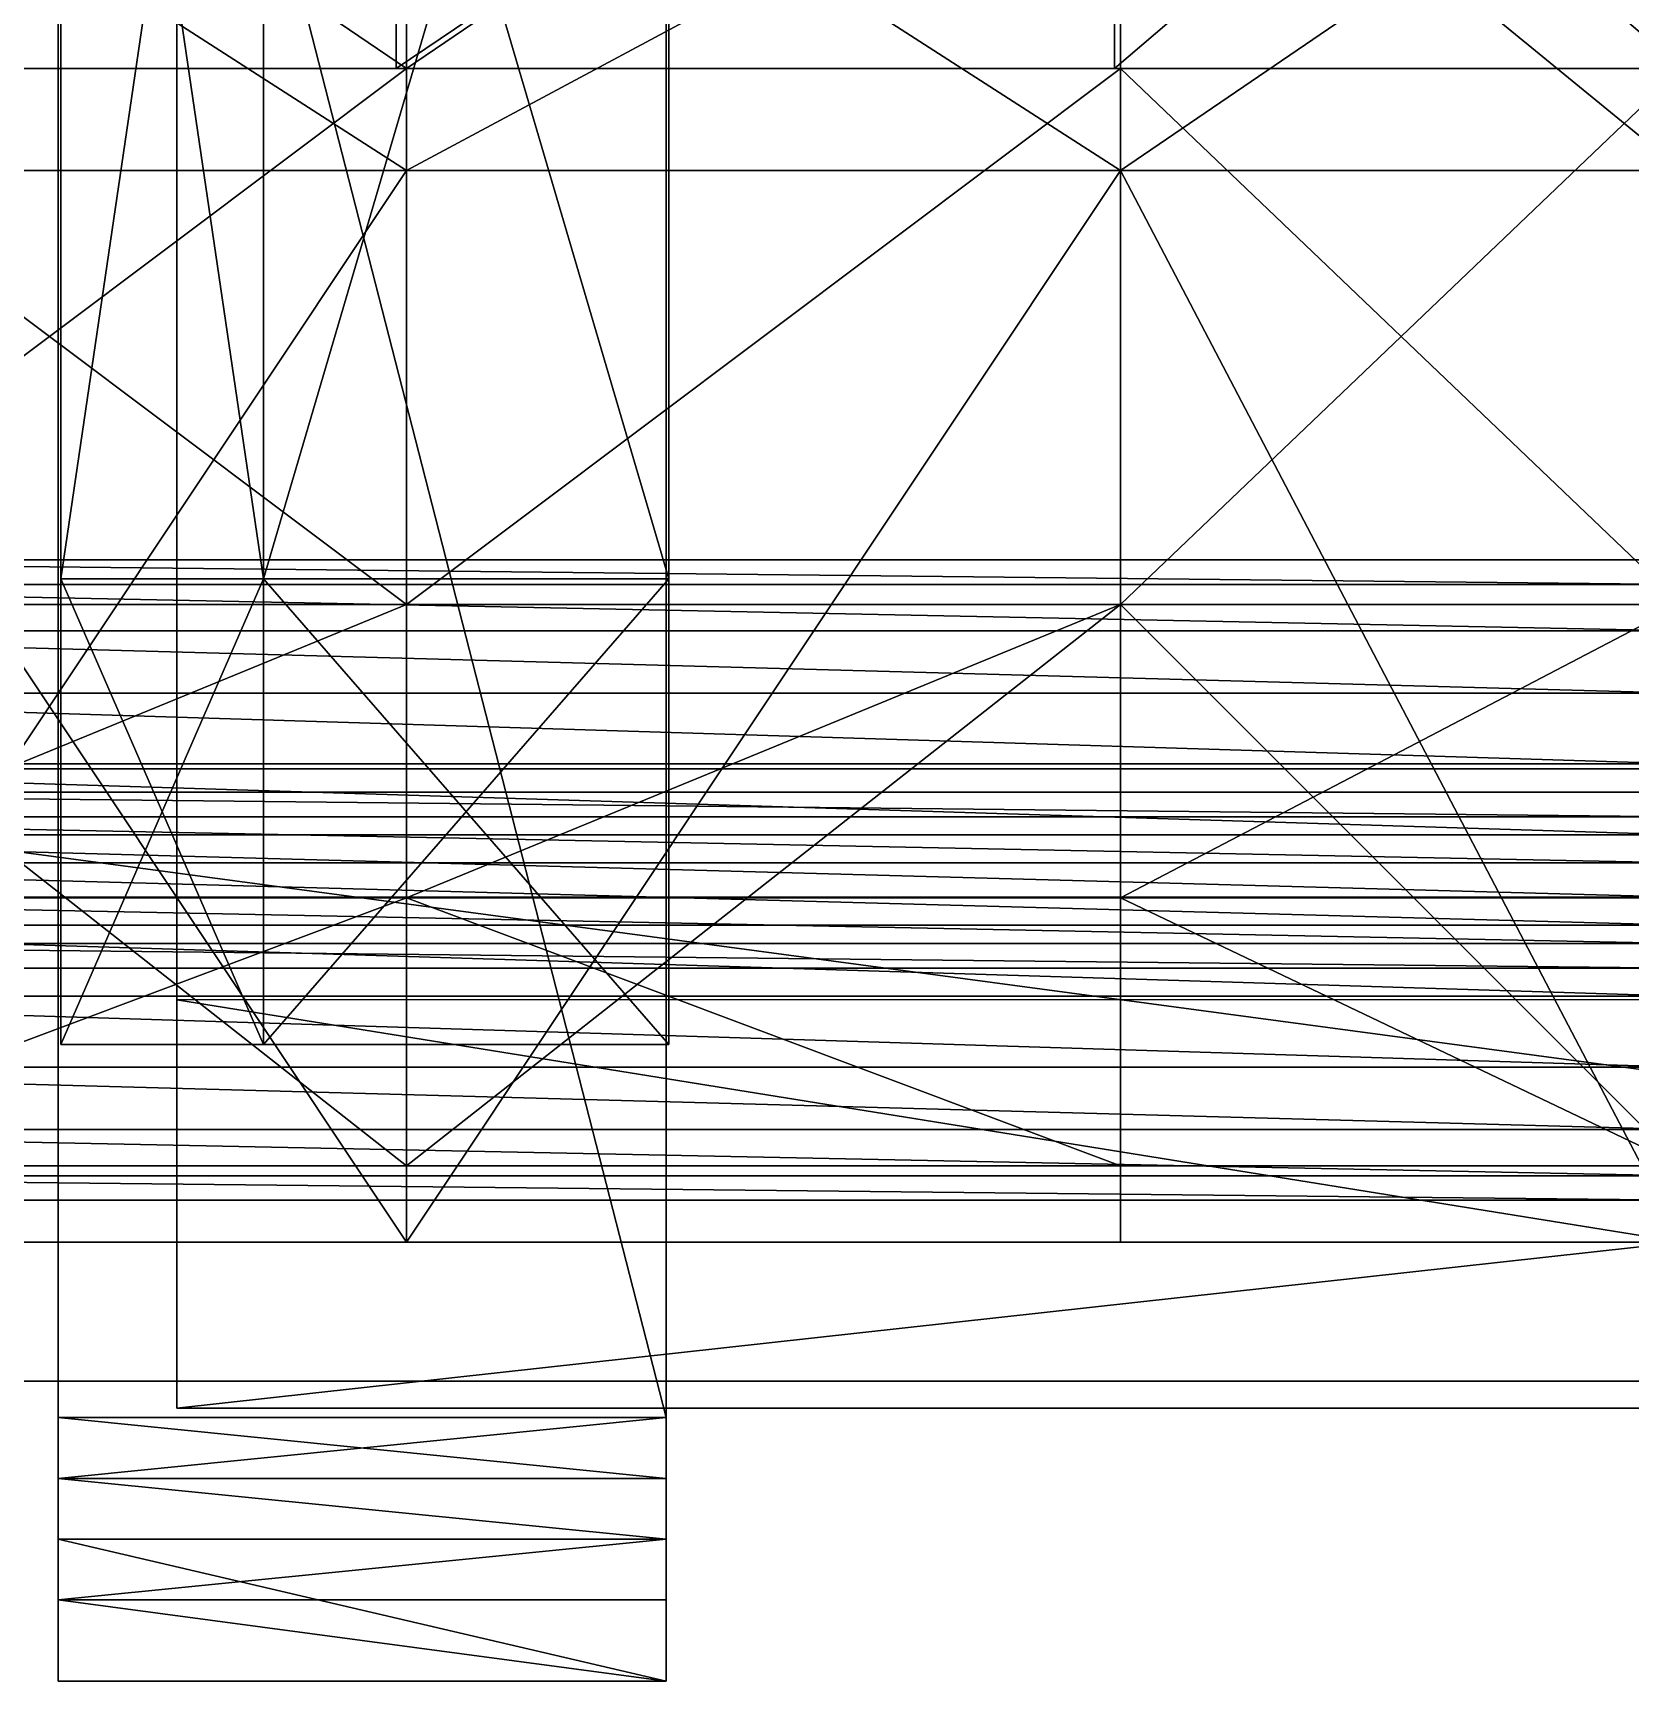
# Model space of a CAD drawing. Extents: x -1.01 to 1.01, y 0 to 4.77.
# Drawn here: x -0.646 to -0.02, y 0.149 to 0.795 of the extents above; entities that cross this region are included whole.
import ezdxf

# ---------------------------------------------------------------- set-up
doc = ezdxf.new("R2010")
doc.units = 0

msp = doc.modelspace()

# ---------------------------------------------------------------- linework, layer by layer
for points in [[(-0.39817, 0.25258, 0.254967), (-0.39817, 1.18199, 0.254967), (-0.63648, 1.18199, 0.254967)], [(-0.39817, 0.25258, 0.254967), (-0.63648, 1.18199, 0.254967), (-0.63648, 0.25258, 0.254967)], [(-0.63648, 0.25258, 0.254967), (-0.63648, 1.18199, 0.254967), (-0.63648, 1.18199, 0.382066)], [(-0.63648, 0.25258, 0.382066), (-0.63648, 0.25258, 0.254967), (-0.63648, 1.18199, 0.382066)], [(-0.39817, 0.25258, 0.382066), (-0.63648, 1.18199, 0.382066), (-0.39817, 1.18199, 0.382066)], [(-0.39817, 0.25258, 0.382066), (-0.63648, 0.25258, 0.382066), (-0.63648, 1.18199, 0.382066)], [(-0.39817, 0.25258, 0.254967), (-0.39817, 1.18199, 0.382066), (-0.39817, 1.18199, 0.254967)], [(-0.39817, 0.25258, 0.382066), (-0.39817, 1.18199, 0.382066), (-0.39817, 0.25258, 0.254967)], [(-0.635494, 0.581245, -0.078667), (-0.556057, 1.121245, -0.078667), (-0.635494, 1.121245, -0.078667)], [(-0.556057, 0.581245, -0.078667), (-0.556057, 1.121245, -0.078667), (-0.635494, 0.581245, -0.078667)], [(-0.556057, 0.581245, 0.23908), (-0.635494, 1.121245, 0.23908), (-0.556057, 1.121245, 0.23908)], [(-0.556057, 0.581245, 0.23908), (-0.635494, 0.581245, 0.23908), (-0.635494, 1.121245, 0.23908)], [(-0.635494, 0.581245, 0.111981), (-0.635494, 1.121245, 0.080206), (-0.635494, 1.121245, 0.111981)], [(-0.635494, 0.581245, 0.111981), (-0.635494, 0.581245, 0.080206), (-0.635494, 1.121245, 0.080206)], [(-0.635494, 0.581245, 0.23908), (-0.635494, 1.121245, 0.111981), (-0.635494, 1.121245, 0.23908)], [(-0.635494, 0.581245, 0.23908), (-0.635494, 0.581245, 0.111981), (-0.635494, 1.121245, 0.111981)], [(-0.635494, 0.581245, -0.007174), (-0.635494, 1.121245, -0.078667), (-0.635494, 1.121245, -0.007174)], [(-0.635494, 0.581245, -0.007174), (-0.635494, 0.581245, -0.078667), (-0.635494, 1.121245, -0.078667)], [(-0.635494, 0.581245, 0.080206), (-0.635494, 1.121245, -0.007174), (-0.635494, 1.121245, 0.080206)], [(-0.635494, 0.581245, 0.080206), (-0.635494, 0.581245, -0.007174), (-0.635494, 1.121245, -0.007174)], [(-0.556057, 0.581245, -0.078667), (-0.397184, 1.121245, -0.078667), (-0.556057, 1.121245, -0.078667)], [(-0.397184, 0.581245, -0.078667), (-0.397184, 1.121245, -0.078667), (-0.556057, 0.581245, -0.078667)], [(-0.397184, 0.581245, 0.23908), (-0.556057, 1.121245, 0.23908), (-0.397184, 1.121245, 0.23908)], [(-0.397184, 0.581245, 0.23908), (-0.556057, 0.581245, 0.23908), (-0.556057, 1.121245, 0.23908)], [(-0.397184, 0.581245, 0.111981), (-0.397184, 1.121245, 0.23908), (-0.397184, 1.121245, 0.111981)], [(-0.397184, 0.581245, 0.23908), (-0.397184, 1.121245, 0.23908), (-0.397184, 0.581245, 0.111981)], [(-0.397184, 0.581245, 0.080206), (-0.397184, 1.121245, 0.111981), (-0.397184, 1.121245, 0.080206)], [(-0.397184, 0.581245, 0.111981), (-0.397184, 1.121245, 0.111981), (-0.397184, 0.581245, 0.080206)], [(-0.397184, 0.581245, -0.007174), (-0.397184, 1.121245, 0.080206), (-0.397184, 1.121245, -0.007174)], [(-0.397184, 0.581245, 0.080206), (-0.397184, 1.121245, 0.080206), (-0.397184, 0.581245, -0.007174)], [(-0.397184, 0.581245, -0.078667), (-0.397184, 1.121245, -0.007174), (-0.397184, 1.121245, -0.078667)], [(-0.397184, 0.581245, -0.007174), (-0.397184, 1.121245, -0.007174), (-0.397184, 0.581245, -0.078667)], [(-0.59, 0.416245, -2.918802), (-0.59, 1.111245, -2.918802), (-0.59, 1.111245, -2.548802)], [(-0.59, 0.321245, -2.548802), (-0.59, 0.416245, -2.918802), (-0.59, 1.111245, -2.548802)], [(-0.59, 0.321245, -2.548802), (-0.59, 1.111245, -2.548802), (-0.59, 1.111245, -2.303802)], [(-0.59, 0.321245, -2.303802), (-0.59, 0.321245, -2.548802), (-0.59, 1.111245, -2.303802)], [(-0.59, 0.321245, -1.908802), (-0.59, 0.321245, -2.303802), (-0.59, 1.111245, -1.908802)], [(-0.59, 0.321245, -2.303802), (-0.59, 1.111245, -2.303802), (-0.59, 1.111245, -1.908802)], [(-0.786439, 0.781245, -2.996368), (-0.504004, 0.781245, -3.038205), (-0.504004, 0.971245, -3.038205)], [(-0.786439, 0.781245, -2.996368), (-0.504004, 0.971245, -3.038205), (-0.786439, 0.971245, -2.996368)], [(-0.5, 0.781245, -2.858802), (-0.78, 0.971245, -2.668802), (-0.5, 0.971245, -2.668802)], [(-0.5, 0.781245, -2.858802), (-0.78, 0.781245, -2.858802), (-0.78, 0.971245, -2.668802)], [(-0.504004, 0.781245, -3.038205), (-0.222433, 0.781245, -3.072388), (-0.222433, 0.971245, -3.072388)], [(-0.504004, 0.781245, -3.038205), (-0.222433, 0.971245, -3.072388), (-0.504004, 0.971245, -3.038205)], [(-0.22, 0.781245, -2.858802), (-0.5, 0.781245, -2.858802), (-0.22, 0.971245, -2.668802)], [(-0.5, 0.781245, -2.858802), (-0.5, 0.971245, -2.668802), (-0.22, 0.971245, -2.668802)], [(-0.222433, 0.781245, -3.072388), (0, 0.781245, -3.081615), (0, 0.971245, -3.081615)], [(-0.222433, 0.781245, -3.072388), (0, 0.971245, -3.081615), (-0.222433, 0.971245, -3.072388)], [(0, 0.781245, -2.858802), (-0.22, 0.971245, -2.668802), (0, 0.971245, -2.668802)], [(0, 0.781245, -2.858802), (-0.22, 0.781245, -2.858802), (-0.22, 0.971245, -2.668802)], [(-0.5, 0.741245, -0.688802), (-0.78, 0.921245, -0.578802), (-0.5, 0.921245, -0.578802)], [(-0.5, 0.741245, -0.688802), (-0.78, 0.741245, -0.688802), (-0.78, 0.921245, -0.578802)], [(-0.22, 0.741245, -0.268404), (-0.5, 0.921245, -0.268392), (-0.22, 0.921245, -0.268392)], [(-0.22, 0.741245, -0.268404), (-0.5, 0.741245, -0.268404), (-0.5, 0.921245, -0.268392)], [(-0.5, 0.741245, -0.268404), (-0.5, 0.741245, -0.688802), (-0.5, 0.921245, -0.578802)], [(-0.5, 0.741245, -0.268404), (-0.5, 0.921245, -0.578802), (-0.5, 0.921245, -0.268392)], [(0, 0.741245, -0.268404), (-0.22, 0.921245, -0.268392), (0, 0.921245, -0.268392)], [(0, 0.741245, -0.268404), (-0.22, 0.741245, -0.268404), (-0.22, 0.921245, -0.268392)], [(-0.5, 0.741245, -1.998802), (-0.5, 0.891245, -2.068802), (-0.78, 0.741245, -1.998802)], [(-0.78, 0.741245, -1.998802), (-0.5, 0.891245, -2.068802), (-0.78, 0.891245, -2.068802)], [(-0.22, 0.741245, -1.998802), (-0.22, 0.891245, -2.068802), (-0.5, 0.741245, -1.998802)], [(-0.5, 0.741245, -1.998802), (-0.22, 0.891245, -2.068802), (-0.5, 0.891245, -2.068802)], [(0, 0.741245, -1.998802), (0, 0.891245, -2.068802), (-0.22, 0.741245, -1.998802)], [(-0.22, 0.741245, -1.998802), (0, 0.891245, -2.068802), (-0.22, 0.891245, -2.068802)], [(-0.78, 0.781245, -2.967067), (-0.504004, 0.781245, -3.038205), (-0.786439, 0.781245, -2.996368)], [(-0.5, 0.571245, -2.878802), (-0.78, 0.781245, -2.858802), (-0.5, 0.781245, -2.858802)], [(-0.5, 0.571245, -2.878802), (-0.78, 0.571245, -2.878802), (-0.78, 0.781245, -2.858802)], [(-0.78, 0.571245, -2.967067), (-0.5, 0.571245, -3.008473), (-0.5, 0.781245, -3.008473)], [(-0.78, 0.571245, -2.967067), (-0.5, 0.781245, -3.008473), (-0.78, 0.781245, -2.967067)], [(-0.78, 0.781245, -2.967067), (-0.5, 0.781245, -3.008473), (-0.504004, 0.781245, -3.038205)], [(-0.5, 0.781245, -3.008473), (-0.22, 0.781245, -3.042487), (-0.504004, 0.781245, -3.038205)], [(-0.504004, 0.781245, -3.038205), (-0.22, 0.781245, -3.042487), (-0.222433, 0.781245, -3.072388)], [(-0.22, 0.571245, -2.878802), (-0.5, 0.571245, -2.878802), (-0.22, 0.781245, -2.858802)], [(-0.5, 0.571245, -2.878802), (-0.5, 0.781245, -2.858802), (-0.22, 0.781245, -2.858802)], [(-0.5, 0.571245, -3.008473), (-0.22, 0.571245, -3.042487), (-0.22, 0.781245, -3.042487)], [(-0.5, 0.571245, -3.008473), (-0.22, 0.781245, -3.042487), (-0.5, 0.781245, -3.008473)], [(-0.22, 0.781245, -3.042487), (0, 0.781245, -3.051615), (-0.222433, 0.781245, -3.072388)], [(0, 0.781245, -3.051615), (0, 0.781245, -3.081615), (-0.222433, 0.781245, -3.072388)], [(0, 0.571245, -2.878802), (-0.22, 0.781245, -2.858802), (0, 0.781245, -2.858802)], [(0, 0.571245, -2.878802), (-0.22, 0.571245, -2.878802), (-0.22, 0.781245, -2.858802)], [(-0.22, 0.571245, -3.042487), (0, 0.571245, -3.051615), (0, 0.781245, -3.051615)], [(-0.22, 0.571245, -3.042487), (0, 0.781245, -3.051615), (-0.22, 0.781245, -3.042487)], [(-0.5, 0.321245, -1.998802), (-0.5, 0.741245, -1.998802), (-0.78, 0.321245, -1.998802)], [(-0.78, 0.321245, -1.998802), (-0.5, 0.741245, -1.998802), (-0.78, 0.741245, -1.998802)], [(-0.5, 0.321245, -0.728802), (-0.78, 0.741245, -0.688802), (-0.5, 0.741245, -0.688802)], [(-0.5, 0.321245, -0.728802), (-0.78, 0.321245, -0.728802), (-0.78, 0.741245, -0.688802)], [(-0.22, 0.321245, -1.998802), (-0.22, 0.741245, -1.998802), (-0.5, 0.321245, -1.998802)], [(-0.5, 0.321245, -1.998802), (-0.22, 0.741245, -1.998802), (-0.5, 0.741245, -1.998802)], [(-0.22, 0.321245, -0.268408), (-0.5, 0.321245, -0.268408), (-0.22, 0.741245, -0.268404)], [(-0.5, 0.321245, -0.268408), (-0.5, 0.741245, -0.268404), (-0.22, 0.741245, -0.268404)], [(-0.5, 0.321245, -0.268408), (-0.5, 0.321245, -0.728802), (-0.5, 0.741245, -0.688802)], [(-0.5, 0.321245, -0.268408), (-0.5, 0.741245, -0.688802), (-0.5, 0.741245, -0.268404)], [(0, 0.321245, -1.998802), (0, 0.741245, -1.998802), (-0.22, 0.741245, -1.998802)], [(0, 0.321245, -1.998802), (-0.22, 0.741245, -1.998802), (-0.22, 0.321245, -1.998802)], [(0, 0.321245, -0.268408), (-0.22, 0.741245, -0.268404), (0, 0.741245, -0.268404)], [(0, 0.321245, -0.268408), (-0.22, 0.321245, -0.268408), (-0.22, 0.741245, -0.268404)], [(0, 0.579053, -0.209596), (-0.893682, 0.588702, -0.183088), (-0.893682, 0.579053, -0.209596)], [(0, 0.579053, -0.209596), (0, 0.588702, -0.183088), (-0.893682, 0.588702, -0.183088)], [(0, 0.588702, -0.154878), (-0.893682, 0.588702, -0.154878), (-0.893682, 0.588702, -0.183088)], [(0, 0.588702, -0.154878), (-0.893682, 0.588702, -0.183088), (0, 0.588702, -0.183088)], [(0, 0.579053, -0.128369), (-0.893682, 0.579053, -0.128369), (-0.893682, 0.588702, -0.154878)], [(0, 0.579053, -0.128369), (-0.893682, 0.588702, -0.154878), (0, 0.588702, -0.154878)], [(0, 0.56092, -0.231206), (-0.893682, 0.579053, -0.209596), (-0.893682, 0.56092, -0.231206)], [(0, 0.56092, -0.231206), (0, 0.579053, -0.209596), (-0.893682, 0.579053, -0.209596)], [(0, 0.56092, -0.106759), (-0.893682, 0.56092, -0.106759), (-0.893682, 0.579053, -0.128369)], [(0, 0.56092, -0.106759), (-0.893682, 0.579053, -0.128369), (0, 0.579053, -0.128369)], [(-0.556057, 0.398749, -0.788667), (-0.556057, 0.581245, -0.788667), (-0.635494, 0.398749, -0.788667)], [(-0.635494, 0.398749, -0.788667), (-0.556057, 0.581245, -0.788667), (-0.635494, 0.581245, -0.788667)], [(-0.556057, 0.398749, 0.23908), (-0.635494, 0.398749, 0.23908), (-0.635494, 0.581245, 0.23908)], [(-0.556057, 0.398749, 0.23908), (-0.635494, 0.581245, 0.23908), (-0.556057, 0.581245, 0.23908)], [(-0.635494, 0.398749, 0.111981), (-0.635494, 0.398749, 0.080206), (-0.635494, 0.581245, 0.080206)], [(-0.635494, 0.398749, 0.111981), (-0.635494, 0.581245, 0.080206), (-0.635494, 0.581245, 0.111981)], [(-0.635494, 0.398749, 0.23908), (-0.635494, 0.398749, 0.111981), (-0.635494, 0.581245, 0.111981)], [(-0.635494, 0.398749, 0.23908), (-0.635494, 0.581245, 0.111981), (-0.635494, 0.581245, 0.23908)], [(-0.635494, 0.398749, -0.007174), (-0.635494, 0.398749, -0.078667), (-0.635494, 0.581245, -0.078667)], [(-0.635494, 0.398749, -0.007174), (-0.635494, 0.581245, -0.078667), (-0.635494, 0.581245, -0.007174)], [(-0.635494, 0.398749, 0.080206), (-0.635494, 0.398749, -0.007174), (-0.635494, 0.581245, -0.007174)], [(-0.635494, 0.398749, 0.080206), (-0.635494, 0.581245, -0.007174), (-0.635494, 0.581245, 0.080206)], [(-0.556057, 0.581245, -0.078667), (-0.635494, 0.581245, -0.078667), (-0.556057, 0.581245, -0.788667)], [(-0.635494, 0.581245, -0.078667), (-0.635494, 0.581245, -0.788667), (-0.556057, 0.581245, -0.788667)], [(-0.635494, 0.398749, -0.078667), (-0.635494, 0.398749, -0.788667), (-0.635494, 0.581245, -0.078667)], [(-0.635494, 0.398749, -0.788667), (-0.635494, 0.581245, -0.788667), (-0.635494, 0.581245, -0.078667)], [(-0.397184, 0.398749, -0.788667), (-0.397184, 0.581245, -0.788667), (-0.556057, 0.398749, -0.788667)], [(-0.556057, 0.398749, -0.788667), (-0.397184, 0.581245, -0.788667), (-0.556057, 0.581245, -0.788667)], [(-0.397184, 0.398749, 0.23908), (-0.556057, 0.398749, 0.23908), (-0.556057, 0.581245, 0.23908)], [(-0.397184, 0.398749, 0.23908), (-0.556057, 0.581245, 0.23908), (-0.397184, 0.581245, 0.23908)], [(-0.397184, 0.581245, -0.078667), (-0.556057, 0.581245, -0.078667), (-0.397184, 0.581245, -0.788667)], [(-0.556057, 0.581245, -0.078667), (-0.556057, 0.581245, -0.788667), (-0.397184, 0.581245, -0.788667)], [(-0.397184, 0.398749, 0.23908), (-0.397184, 0.581245, 0.23908), (-0.397184, 0.398749, 0.111981)], [(-0.397184, 0.398749, 0.111981), (-0.397184, 0.581245, 0.23908), (-0.397184, 0.581245, 0.111981)], [(-0.397184, 0.398749, 0.111981), (-0.397184, 0.581245, 0.111981), (-0.397184, 0.398749, 0.080206)], [(-0.397184, 0.398749, 0.080206), (-0.397184, 0.581245, 0.111981), (-0.397184, 0.581245, 0.080206)], [(-0.397184, 0.398749, 0.080206), (-0.397184, 0.581245, 0.080206), (-0.397184, 0.398749, -0.007174)], [(-0.397184, 0.398749, -0.007174), (-0.397184, 0.581245, 0.080206), (-0.397184, 0.581245, -0.007174)], [(-0.397184, 0.398749, -0.007174), (-0.397184, 0.581245, -0.007174), (-0.397184, 0.398749, -0.078667)], [(-0.397184, 0.398749, -0.078667), (-0.397184, 0.581245, -0.007174), (-0.397184, 0.581245, -0.078667)], [(-0.397184, 0.398749, -0.078667), (-0.397184, 0.581245, -0.078667), (-0.397184, 0.398749, -0.788667)], [(-0.397184, 0.398749, -0.788667), (-0.397184, 0.581245, -0.078667), (-0.397184, 0.581245, -0.788667)], [(-0.5, 0.351245, -2.878802), (-0.78, 0.571245, -2.878802), (-0.5, 0.571245, -2.878802)], [(-0.5, 0.351245, -2.878802), (-0.78, 0.351245, -2.878802), (-0.78, 0.571245, -2.878802)], [(-0.78, 0.456245, -2.926115), (-0.5, 0.456245, -2.973333), (-0.5, 0.571245, -3.008473)], [(-0.78, 0.456245, -2.926115), (-0.5, 0.571245, -3.008473), (-0.78, 0.571245, -2.967067)], [(-0.22, 0.351245, -2.878802), (-0.5, 0.351245, -2.878802), (-0.22, 0.571245, -2.878802)], [(-0.5, 0.351245, -2.878802), (-0.5, 0.571245, -2.878802), (-0.22, 0.571245, -2.878802)], [(-0.5, 0.456245, -2.973333), (-0.22, 0.456245, -3.00389), (-0.22, 0.571245, -3.042487)], [(-0.5, 0.456245, -2.973333), (-0.22, 0.571245, -3.042487), (-0.5, 0.571245, -3.008473)], [(0, 0.351245, -2.878802), (-0.22, 0.571245, -2.878802), (0, 0.571245, -2.878802)], [(0, 0.351245, -2.878802), (-0.22, 0.351245, -2.878802), (-0.22, 0.571245, -2.878802)], [(-0.22, 0.456245, -3.00389), (0, 0.456245, -3.013802), (0, 0.571245, -3.051615)], [(-0.22, 0.456245, -3.00389), (0, 0.571245, -3.051615), (-0.22, 0.571245, -3.042487)], [(0, 0.53649, -0.245311), (-0.893682, 0.56092, -0.231206), (-0.893682, 0.53649, -0.245311)], [(0, 0.53649, -0.245311), (0, 0.56092, -0.231206), (-0.893682, 0.56092, -0.231206)], [(0, 0.53649, -0.092654), (-0.893682, 0.53649, -0.092654), (-0.893682, 0.56092, -0.106759)], [(0, 0.53649, -0.092654), (-0.893682, 0.56092, -0.106759), (0, 0.56092, -0.106759)], [(0, 0.508708, -0.25021), (-0.893682, 0.53649, -0.245311), (-0.893682, 0.508708, -0.25021)], [(0, 0.508708, -0.25021), (0, 0.53649, -0.245311), (-0.893682, 0.53649, -0.245311)], [(0, 0.508708, -0.087755), (-0.893682, 0.508708, -0.087755), (-0.893682, 0.53649, -0.092654)], [(0, 0.508708, -0.087755), (-0.893682, 0.53649, -0.092654), (0, 0.53649, -0.092654)], [(-0.894577, 0.266878, 0.397953), (0.894577, 0.266878, 0.397953), (-0.894577, 0.506778, 0.397953)], [(0.894577, 0.266878, 0.397953), (0.894577, 0.506778, 0.397953), (-0.894577, 0.506778, 0.397953)], [(0.894577, 0.506778, 0.556827), (-0.894577, 0.506778, 0.556827), (-0.894577, 0.506778, 0.397953)], [(0.894577, 0.506778, 0.556827), (-0.894577, 0.506778, 0.397953), (0.894577, 0.506778, 0.397953)], [(0.894577, 0.266878, 0.556827), (-0.894577, 0.266878, 0.556827), (-0.894577, 0.506778, 0.556827)], [(0.894577, 0.266878, 0.556827), (-0.894577, 0.506778, 0.556827), (0.894577, 0.506778, 0.556827)], [(0, 0.480927, -0.092654), (-0.893682, 0.480927, -0.092654), (-0.893682, 0.508708, -0.087755)], [(0, 0.480927, -0.092654), (-0.893682, 0.508708, -0.087755), (0, 0.508708, -0.087755)], [(0, 0.480927, -0.245311), (-0.893682, 0.508708, -0.25021), (-0.893682, 0.480927, -0.245311)], [(0, 0.480927, -0.245311), (0, 0.508708, -0.25021), (-0.893682, 0.508708, -0.25021)], [(0, 0.488053, -2.459596), (-0.893682, 0.497702, -2.433088), (-0.893682, 0.488053, -2.459596)], [(0, 0.488053, -2.459596), (0, 0.497702, -2.433088), (-0.893682, 0.497702, -2.433088)], [(0, 0.497702, -2.404878), (-0.893682, 0.497702, -2.404878), (-0.893682, 0.497702, -2.433088)], [(0, 0.497702, -2.404878), (-0.893682, 0.497702, -2.433088), (0, 0.497702, -2.433088)], [(0, 0.488053, -2.378369), (-0.893682, 0.488053, -2.378369), (-0.893682, 0.497702, -2.404878)], [(0, 0.488053, -2.378369), (-0.893682, 0.497702, -2.404878), (0, 0.497702, -2.404878)], [(0, 0.46992, -2.481206), (-0.893682, 0.488053, -2.459596), (-0.893682, 0.46992, -2.481206)], [(0, 0.46992, -2.481206), (0, 0.488053, -2.459596), (-0.893682, 0.488053, -2.459596)], [(0, 0.46992, -2.356759), (-0.893682, 0.46992, -2.356759), (-0.893682, 0.488053, -2.378369)], [(0, 0.46992, -2.356759), (-0.893682, 0.488053, -2.378369), (0, 0.488053, -2.378369)], [(0, 0.456496, -0.106759), (-0.893682, 0.456496, -0.106759), (-0.893682, 0.480927, -0.092654)], [(0, 0.456496, -0.106759), (-0.893682, 0.480927, -0.092654), (0, 0.480927, -0.092654)], [(0, 0.456496, -0.231206), (-0.893682, 0.480927, -0.245311), (-0.893682, 0.456496, -0.231206)], [(0, 0.456496, -0.231206), (0, 0.480927, -0.245311), (-0.893682, 0.480927, -0.245311)], [(0, 0.44549, -2.495311), (-0.893682, 0.46992, -2.481206), (-0.893682, 0.44549, -2.495311)], [(0, 0.44549, -2.495311), (0, 0.46992, -2.481206), (-0.893682, 0.46992, -2.481206)], [(0, 0.44549, -2.342654), (-0.893682, 0.44549, -2.342654), (-0.893682, 0.46992, -2.356759)], [(0, 0.44549, -2.342654), (-0.893682, 0.46992, -2.356759), (0, 0.46992, -2.356759)], [(0, 0.438363, -0.128369), (-0.893682, 0.438363, -0.128369), (-0.893682, 0.456496, -0.106759)], [(0, 0.438363, -0.128369), (-0.893682, 0.456496, -0.106759), (0, 0.456496, -0.106759)], [(0, 0.438363, -0.209596), (-0.893682, 0.456496, -0.231206), (-0.893682, 0.438363, -0.209596)], [(0, 0.438363, -0.209596), (0, 0.456496, -0.231206), (-0.893682, 0.456496, -0.231206)], [(-0.5, 0.351245, -2.878802), (-0.5, 0.456245, -2.973333), (-0.78, 0.351245, -2.878802)], [(-0.78, 0.351245, -2.878802), (-0.5, 0.456245, -2.973333), (-0.78, 0.456245, -2.926115)], [(-0.22, 0.351245, -2.878802), (-0.22, 0.456245, -3.00389), (-0.5, 0.456245, -2.973333)], [(-0.22, 0.351245, -2.878802), (-0.5, 0.456245, -2.973333), (-0.5, 0.351245, -2.878802)], [(0, 0.351245, -2.878802), (0, 0.456245, -3.013802), (-0.22, 0.456245, -3.00389)], [(0, 0.351245, -2.878802), (-0.22, 0.456245, -3.00389), (-0.22, 0.351245, -2.878802)], [(0, 0.417708, -2.50021), (-0.893682, 0.44549, -2.495311), (-0.893682, 0.417708, -2.50021)], [(0, 0.417708, -2.50021), (0, 0.44549, -2.495311), (-0.893682, 0.44549, -2.495311)], [(0, 0.417708, -2.337755), (-0.893682, 0.417708, -2.337755), (-0.893682, 0.44549, -2.342654)], [(0, 0.417708, -2.337755), (-0.893682, 0.44549, -2.342654), (0, 0.44549, -2.342654)], [(0, 0.428715, -0.154878), (-0.893682, 0.428715, -0.154878), (-0.893682, 0.438363, -0.128369)], [(0, 0.428715, -0.154878), (-0.893682, 0.438363, -0.128369), (0, 0.438363, -0.128369)], [(0, 0.428715, -0.183088), (-0.893682, 0.438363, -0.209596), (-0.893682, 0.428715, -0.183088)], [(0, 0.428715, -0.183088), (0, 0.438363, -0.209596), (-0.893682, 0.438363, -0.209596)], [(0, 0.428715, -0.154878), (-0.893682, 0.428715, -0.183088), (-0.893682, 0.428715, -0.154878)], [(0, 0.428715, -0.154878), (0, 0.428715, -0.183088), (-0.893682, 0.428715, -0.183088)], [(0, 0.389927, -2.342654), (-0.893682, 0.389927, -2.342654), (-0.893682, 0.417708, -2.337755)], [(0, 0.389927, -2.342654), (-0.893682, 0.417708, -2.337755), (0, 0.417708, -2.337755)], [(0, 0.389927, -2.495311), (-0.893682, 0.417708, -2.50021), (-0.893682, 0.389927, -2.495311)], [(0, 0.389927, -2.495311), (0, 0.417708, -2.50021), (-0.893682, 0.417708, -2.50021)], [(0, 0.321245, -2.548802), (0, 0.416245, -2.918802), (-0.59, 0.416245, -2.918802)], [(0, 0.321245, -2.548802), (-0.59, 0.416245, -2.918802), (-0.59, 0.321245, -2.548802)], [(-0.635494, 0.398749, 0.111981), (-0.556057, 0.398749, 0.080206), (-0.635494, 0.398749, 0.080206)], [(-0.556057, 0.398749, 0.111981), (-0.556057, 0.398749, 0.080206), (-0.635494, 0.398749, 0.111981)], [(-0.556057, 0.398749, 0.23908), (-0.635494, 0.398749, 0.111981), (-0.635494, 0.398749, 0.23908)], [(-0.556057, 0.398749, 0.23908), (-0.556057, 0.398749, 0.111981), (-0.635494, 0.398749, 0.111981)], [(-0.556057, 0.398749, 0.080206), (-0.635494, 0.398749, -0.007174), (-0.635494, 0.398749, 0.080206)], [(-0.556057, 0.398749, 0.080206), (-0.556057, 0.398749, -0.007174), (-0.635494, 0.398749, -0.007174)], [(-0.556057, 0.398749, -0.007174), (-0.556057, 0.398749, -0.078667), (-0.635494, 0.398749, -0.078667)], [(-0.556057, 0.398749, -0.007174), (-0.635494, 0.398749, -0.078667), (-0.635494, 0.398749, -0.007174)], [(-0.556057, 0.398749, -0.078667), (-0.556057, 0.398749, -0.788667), (-0.635494, 0.398749, -0.078667)], [(-0.635494, 0.398749, -0.078667), (-0.556057, 0.398749, -0.788667), (-0.635494, 0.398749, -0.788667)], [(-0.397184, 0.398749, 0.111981), (-0.397184, 0.398749, 0.080206), (-0.556057, 0.398749, 0.080206)], [(-0.397184, 0.398749, 0.111981), (-0.556057, 0.398749, 0.080206), (-0.556057, 0.398749, 0.111981)], [(-0.397184, 0.398749, 0.23908), (-0.556057, 0.398749, 0.111981), (-0.556057, 0.398749, 0.23908)], [(-0.397184, 0.398749, 0.23908), (-0.397184, 0.398749, 0.111981), (-0.556057, 0.398749, 0.111981)], [(-0.397184, 0.398749, 0.080206), (-0.397184, 0.398749, -0.007174), (-0.556057, 0.398749, 0.080206)], [(-0.556057, 0.398749, 0.080206), (-0.397184, 0.398749, -0.007174), (-0.556057, 0.398749, -0.007174)], [(-0.397184, 0.398749, -0.007174), (-0.397184, 0.398749, -0.078667), (-0.556057, 0.398749, -0.078667)], [(-0.397184, 0.398749, -0.007174), (-0.556057, 0.398749, -0.078667), (-0.556057, 0.398749, -0.007174)], [(-0.397184, 0.398749, -0.078667), (-0.397184, 0.398749, -0.788667), (-0.556057, 0.398749, -0.078667)], [(-0.556057, 0.398749, -0.078667), (-0.397184, 0.398749, -0.788667), (-0.556057, 0.398749, -0.788667)], [(0, 0.365496, -2.356759), (-0.893682, 0.365496, -2.356759), (-0.893682, 0.389927, -2.342654)], [(0, 0.365496, -2.356759), (-0.893682, 0.389927, -2.342654), (0, 0.389927, -2.342654)], [(0, 0.365496, -2.481206), (-0.893682, 0.389927, -2.495311), (-0.893682, 0.365496, -2.481206)], [(0, 0.365496, -2.481206), (0, 0.389927, -2.495311), (-0.893682, 0.389927, -2.495311)], [(0, 0.347363, -2.378369), (-0.893682, 0.347363, -2.378369), (-0.893682, 0.365496, -2.356759)], [(0, 0.347363, -2.378369), (-0.893682, 0.365496, -2.356759), (0, 0.365496, -2.356759)], [(0, 0.347363, -2.459596), (-0.893682, 0.365496, -2.481206), (-0.893682, 0.347363, -2.459596)], [(0, 0.347363, -2.459596), (0, 0.365496, -2.481206), (-0.893682, 0.365496, -2.481206)], [(0, 0.337715, -2.404878), (-0.893682, 0.337715, -2.404878), (-0.893682, 0.347363, -2.378369)], [(0, 0.337715, -2.404878), (-0.893682, 0.347363, -2.378369), (0, 0.347363, -2.378369)], [(0, 0.337715, -2.433088), (-0.893682, 0.347363, -2.459596), (-0.893682, 0.337715, -2.433088)], [(0, 0.337715, -2.433088), (0, 0.347363, -2.459596), (-0.893682, 0.347363, -2.459596)], [(0, 0.337715, -2.404878), (-0.893682, 0.337715, -2.433088), (-0.893682, 0.337715, -2.404878)], [(0, 0.337715, -2.404878), (0, 0.337715, -2.433088), (-0.893682, 0.337715, -2.433088)], [(-0.5, 0.321245, -1.148802), (-0.5, 0.321245, -1.998802), (-0.78, 0.321245, -1.148802)], [(-0.78, 0.321245, -1.148802), (-0.5, 0.321245, -1.998802), (-0.78, 0.321245, -1.998802)], [(-0.5, 0.321245, -0.728802), (-0.5, 0.321245, -1.148802), (-0.78, 0.321245, -0.728802)], [(-0.78, 0.321245, -0.728802), (-0.5, 0.321245, -1.148802), (-0.78, 0.321245, -1.148802)], [(0, 0.321245, -1.908802), (0, 0.321245, -2.303802), (-0.59, 0.321245, -1.908802)], [(-0.59, 0.321245, -1.908802), (0, 0.321245, -2.303802), (-0.59, 0.321245, -2.303802)], [(-0.59, 0.256245, -2.341502), (-0.59, 0.256245, -2.515452), (-0.59, 0.321245, -2.548802)], [(-0.59, 0.256245, -2.341502), (-0.59, 0.321245, -2.548802), (-0.59, 0.321245, -2.303802)], [(0, 0.256245, -2.341502), (-0.59, 0.256245, -2.341502), (0, 0.321245, -2.303802)], [(-0.59, 0.256245, -2.341502), (-0.59, 0.321245, -2.303802), (0, 0.321245, -2.303802)], [(0, 0.256245, -2.515452), (0, 0.321245, -2.548802), (-0.59, 0.256245, -2.515452)], [(-0.59, 0.256245, -2.515452), (0, 0.321245, -2.548802), (-0.59, 0.321245, -2.548802)], [(-0.22, 0.321245, -1.148802), (-0.22, 0.321245, -1.998802), (-0.5, 0.321245, -1.148802)], [(-0.5, 0.321245, -1.148802), (-0.22, 0.321245, -1.998802), (-0.5, 0.321245, -1.998802)], [(-0.22, 0.321245, -0.728802), (-0.22, 0.321245, -1.148802), (-0.5, 0.321245, -0.728802)], [(-0.5, 0.321245, -0.728802), (-0.22, 0.321245, -1.148802), (-0.5, 0.321245, -1.148802)], [(-0.22, 0.321245, -0.268408), (-0.22, 0.321245, -0.728802), (-0.5, 0.321245, -0.268408)], [(-0.5, 0.321245, -0.268408), (-0.22, 0.321245, -0.728802), (-0.5, 0.321245, -0.728802)], [(0, 0.321245, -1.148802), (0, 0.321245, -1.998802), (-0.22, 0.321245, -1.148802)], [(-0.22, 0.321245, -1.148802), (0, 0.321245, -1.998802), (-0.22, 0.321245, -1.998802)], [(0, 0.321245, -0.728802), (0, 0.321245, -1.148802), (-0.22, 0.321245, -1.148802)], [(0, 0.321245, -0.728802), (-0.22, 0.321245, -1.148802), (-0.22, 0.321245, -0.728802)], [(0, 0.321245, -0.268408), (0, 0.321245, -0.728802), (-0.22, 0.321245, -0.268408)], [(-0.22, 0.321245, -0.268408), (0, 0.321245, -0.728802), (-0.22, 0.321245, -0.728802)], [(-0.894577, 0.266878, 0.556827), (0.894577, 0.266878, 0.556827), (-0.894577, 0.266878, 0.397953)], [(0.894577, 0.266878, 0.556827), (0.894577, 0.266878, 0.397953), (-0.894577, 0.266878, 0.397953)], [(-0.39817, 0.228749, 0.254967), (-0.63648, 0.25258, 0.254967), (-0.63648, 0.228749, 0.254967)], [(-0.39817, 0.228749, 0.254967), (-0.39817, 0.25258, 0.254967), (-0.63648, 0.25258, 0.254967)], [(-0.63648, 0.228749, 0.382066), (-0.63648, 0.228749, 0.254967), (-0.63648, 0.25258, 0.382066)], [(-0.63648, 0.228749, 0.254967), (-0.63648, 0.25258, 0.254967), (-0.63648, 0.25258, 0.382066)], [(-0.39817, 0.228749, 0.382066), (-0.63648, 0.228749, 0.382066), (-0.39817, 0.25258, 0.382066)], [(-0.63648, 0.228749, 0.382066), (-0.63648, 0.25258, 0.382066), (-0.39817, 0.25258, 0.382066)], [(-0.59, 0.256245, -2.341502), (0, 0.256245, -2.515452), (-0.59, 0.256245, -2.515452)], [(0, 0.256245, -2.341502), (0, 0.256245, -2.515452), (-0.59, 0.256245, -2.341502)], [(-0.39817, 0.228749, 0.382066), (-0.39817, 0.25258, 0.254967), (-0.39817, 0.228749, 0.254967)], [(-0.39817, 0.228749, 0.382066), (-0.39817, 0.25258, 0.382066), (-0.39817, 0.25258, 0.254967)], [(-0.39817, 0.228749, 3.098802), (-0.63648, 0.228749, 3.098802), (-0.63648, 0.228749, 2.622182)], [(-0.39817, 0.228749, 3.098802), (-0.63648, 0.228749, 2.622182), (-0.39817, 0.228749, 2.622182)], [(-0.39817, 0.204918, 0.254967), (-0.39817, 0.228749, 0.254967), (-0.63648, 0.228749, 0.254967)], [(-0.39817, 0.204918, 0.254967), (-0.63648, 0.228749, 0.254967), (-0.63648, 0.204918, 0.254967)], [(-0.39817, 0.204918, 3.090858), (-0.63648, 0.228749, 3.098802), (-0.39817, 0.228749, 3.098802)], [(-0.39817, 0.204918, 3.090858), (-0.63648, 0.204918, 3.090858), (-0.63648, 0.228749, 3.098802)], [(-0.63648, 0.204918, 3.090858), (-0.63648, 0.228749, 2.622182), (-0.63648, 0.228749, 3.098802)], [(-0.63648, 0.204918, 3.090858), (-0.63648, 0.204918, 2.622182), (-0.63648, 0.228749, 2.622182)], [(-0.63648, 0.204918, 0.382066), (-0.63648, 0.204918, 0.254967), (-0.63648, 0.228749, 0.254967)], [(-0.63648, 0.204918, 0.382066), (-0.63648, 0.228749, 0.254967), (-0.63648, 0.228749, 0.382066)], [(-0.63648, 0.228749, 0.405897), (-0.63648, 0.228749, 0.382066), (-0.39817, 0.228749, 0.382066)], [(-0.39817, 0.228749, 0.405897), (-0.63648, 0.228749, 0.405897), (-0.39817, 0.228749, 0.382066)], [(-0.39817, 0.228749, 2.622182), (-0.63648, 0.228749, 2.622182), (-0.39817, 0.228749, 0.405897)], [(-0.63648, 0.228749, 2.622182), (-0.63648, 0.228749, 0.405897), (-0.39817, 0.228749, 0.405897)], [(-0.63648, 0.204918, 0.382066), (-0.63648, 0.228749, 0.382066), (-0.63648, 0.228749, 0.405897)], [(-0.63648, 0.204918, 0.405897), (-0.63648, 0.204918, 0.382066), (-0.63648, 0.228749, 0.405897)], [(-0.63648, 0.204918, 2.622182), (-0.63648, 0.228749, 0.405897), (-0.63648, 0.228749, 2.622182)], [(-0.63648, 0.204918, 2.622182), (-0.63648, 0.204918, 0.405897), (-0.63648, 0.228749, 0.405897)], [(-0.39817, 0.204918, 3.090858), (-0.39817, 0.228749, 3.098802), (-0.39817, 0.228749, 2.622182)], [(-0.39817, 0.204918, 3.090858), (-0.39817, 0.228749, 2.622182), (-0.39817, 0.204918, 2.622182)], [(-0.39817, 0.204918, 0.382066), (-0.39817, 0.228749, 0.254967), (-0.39817, 0.204918, 0.254967)], [(-0.39817, 0.204918, 0.382066), (-0.39817, 0.228749, 0.382066), (-0.39817, 0.228749, 0.254967)], [(-0.39817, 0.204918, 0.382066), (-0.39817, 0.228749, 0.405897), (-0.39817, 0.228749, 0.382066)], [(-0.39817, 0.204918, 0.405897), (-0.39817, 0.228749, 0.405897), (-0.39817, 0.204918, 0.382066)], [(-0.39817, 0.204918, 2.622182), (-0.39817, 0.228749, 2.622182), (-0.39817, 0.204918, 0.405897)], [(-0.39817, 0.204918, 0.405897), (-0.39817, 0.228749, 2.622182), (-0.39817, 0.228749, 0.405897)], [(-0.39817, 0.149312, 0.254967), (-0.63648, 0.204918, 0.254967), (-0.63648, 0.149312, 0.254967)], [(-0.39817, 0.149312, 0.254967), (-0.39817, 0.204918, 0.254967), (-0.63648, 0.204918, 0.254967)], [(-0.39817, 0.181087, 3.051141), (-0.63648, 0.181087, 3.051141), (-0.39817, 0.204918, 3.090858)], [(-0.63648, 0.181087, 3.051141), (-0.63648, 0.204918, 3.090858), (-0.39817, 0.204918, 3.090858)], [(-0.63648, 0.149312, 2.622182), (-0.63648, 0.204918, 2.622182), (-0.63648, 0.181087, 3.051141)], [(-0.63648, 0.181087, 3.051141), (-0.63648, 0.204918, 2.622182), (-0.63648, 0.204918, 3.090858)], [(-0.63648, 0.149312, 0.254967), (-0.63648, 0.204918, 0.254967), (-0.63648, 0.204918, 0.382066)], [(-0.63648, 0.149312, 0.382066), (-0.63648, 0.149312, 0.254967), (-0.63648, 0.204918, 0.382066)], [(-0.63648, 0.149312, 0.405897), (-0.63648, 0.149312, 0.382066), (-0.63648, 0.204918, 0.382066)], [(-0.63648, 0.149312, 0.405897), (-0.63648, 0.204918, 0.382066), (-0.63648, 0.204918, 0.405897)], [(-0.63648, 0.149312, 2.622182), (-0.63648, 0.204918, 0.405897), (-0.63648, 0.204918, 2.622182)], [(-0.63648, 0.149312, 2.622182), (-0.63648, 0.149312, 0.405897), (-0.63648, 0.204918, 0.405897)], [(-0.39817, 0.149312, 2.622182), (-0.39817, 0.181087, 3.051141), (-0.39817, 0.204918, 2.622182)], [(-0.39817, 0.181087, 3.051141), (-0.39817, 0.204918, 3.090858), (-0.39817, 0.204918, 2.622182)], [(-0.39817, 0.149312, 0.254967), (-0.39817, 0.204918, 0.382066), (-0.39817, 0.204918, 0.254967)], [(-0.39817, 0.149312, 0.382066), (-0.39817, 0.204918, 0.382066), (-0.39817, 0.149312, 0.254967)], [(-0.39817, 0.149312, 0.382066), (-0.39817, 0.204918, 0.405897), (-0.39817, 0.204918, 0.382066)], [(-0.39817, 0.149312, 0.405897), (-0.39817, 0.204918, 0.405897), (-0.39817, 0.149312, 0.382066)], [(-0.39817, 0.149312, 2.622182), (-0.39817, 0.204918, 2.622182), (-0.39817, 0.149312, 0.405897)], [(-0.39817, 0.149312, 0.405897), (-0.39817, 0.204918, 2.622182), (-0.39817, 0.204918, 0.405897)], [(-0.39817, 0.149312, 2.622182), (-0.63648, 0.149312, 2.622182), (-0.63648, 0.181087, 3.051141)], [(-0.39817, 0.149312, 2.622182), (-0.63648, 0.181087, 3.051141), (-0.39817, 0.181087, 3.051141)], [(-0.39817, 0.149312, 0.382066), (-0.39817, 0.149312, 0.254967), (-0.63648, 0.149312, 0.254967)], [(-0.39817, 0.149312, 0.382066), (-0.63648, 0.149312, 0.254967), (-0.63648, 0.149312, 0.382066)], [(-0.39817, 0.149312, 0.405897), (-0.39817, 0.149312, 0.382066), (-0.63648, 0.149312, 0.382066)], [(-0.39817, 0.149312, 0.405897), (-0.63648, 0.149312, 0.382066), (-0.63648, 0.149312, 0.405897)], [(-0.39817, 0.149312, 2.622182), (-0.63648, 0.149312, 0.405897), (-0.63648, 0.149312, 2.622182)], [(-0.39817, 0.149312, 2.622182), (-0.39817, 0.149312, 0.405897), (-0.63648, 0.149312, 0.405897)]]:
    msp.add_3dface(points)

doc.saveas('drawing.dxf')
